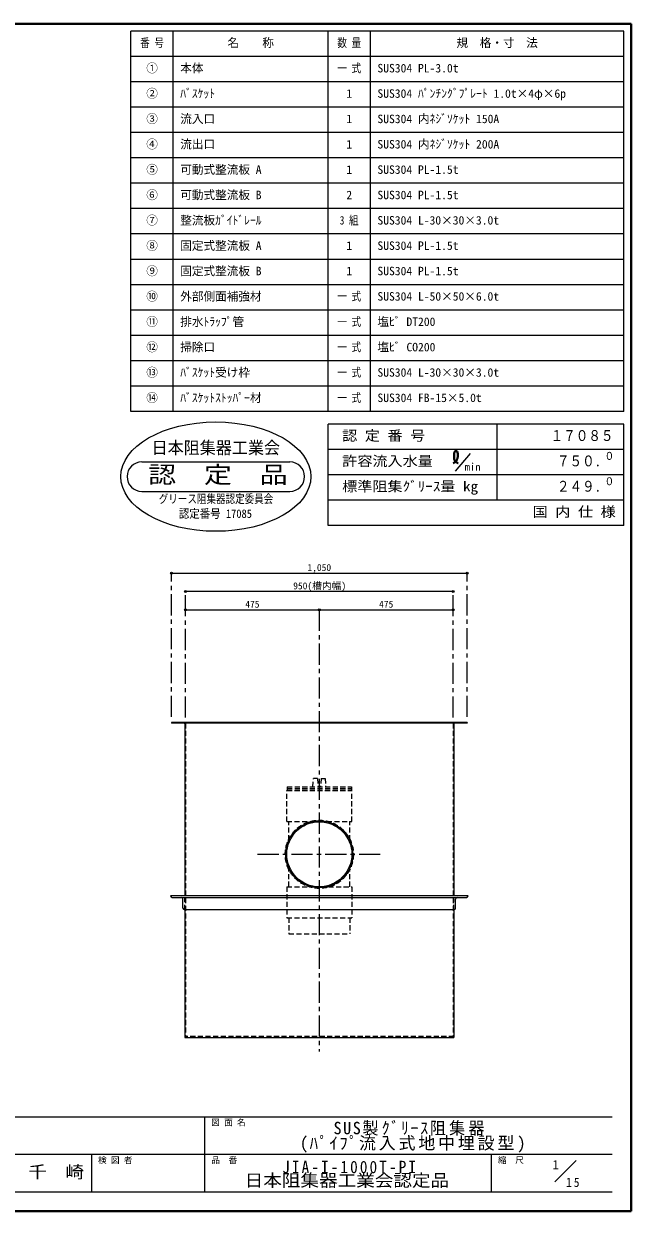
# Model space of a CAD drawing. Units: millimetres at full size, sheet at 1:15. Extents: x -3193 to 2882, y -2028 to 2187.
# Drawn here: x 725 to 2882, y -2028 to 2187 of the extents above; entities that cross this region are included whole.
import ezdxf
from ezdxf.enums import TextEntityAlignment as Align

# ---------------------------------------------------------------- set-up
doc = ezdxf.new("R2010")
doc.units = ezdxf.units.MM
doc.header["$LTSCALE"] = 15
doc.header["$PDMODE"] = 32
doc.header["$PDSIZE"] = 7.5
doc.linetypes.add('CHAIN1', pattern=[8, 5, -1, 1, -1])
doc.linetypes.add('DASHED1', pattern=[1.8, 1.2, -0.6])
doc.layers.add('0-0', color=7, linetype='Continuous', lineweight=18)
doc.styles.add('ＭＳ ゴシック', font='')
doc.styles.get('ＭＳ ゴシック').set_extended_font_data('MS Gothic')

msp = doc.modelspace()

# ---------------------------------------------------------------- linework, layer by layer
at = {"layer": '0-0', "color": 1, "lineweight": 40}
for p, q in [((2881.69, 2186.8), (-3193.31, 2186.8)), ((2881.69, -2028.2), (2881.69, 2186.8)), ((2881.69, -2028.2), (-3193.31, -2028.2))]:
    msp.add_line(p, q, dxfattribs=at)
at = {"layer": '0-0', "color": 3}
for p, q in [((2855.44, 2160.55), (1105.44, 2160.55)), ((1105.44, 810.55), (1105.44, 2160.55)), ((1255.44, 810.55), (1255.44, 2160.55)), ((1805.44, 810.55), (1805.44, 2160.55)), ((1955.44, 810.55), (1955.44, 2160.55)), ((2855.44, 810.55), (2855.44, 2160.55)), ((2855.44, 2070.55), (1105.44, 2070.55)), ((2855.44, 1980.55), (1105.44, 1980.55)), ((2855.44, 1890.55), (1105.44, 1890.55)), ((2855.44, 1800.55), (1105.44, 1800.55)), ((2855.44, 1710.55), (1105.44, 1710.55)), ((2855.44, 1620.55), (1105.44, 1620.55)), ((2855.44, 1530.55), (1105.44, 1530.55)), ((2855.44, 1440.55), (1105.44, 1440.55)), ((2855.44, 1350.55), (1105.44, 1350.55)), ((2855.44, 1260.55), (1105.44, 1260.55)), ((2855.44, 1170.55), (1105.44, 1170.55)), ((2855.44, 1080.55), (1105.44, 1080.55)), ((2855.44, 990.55), (1105.44, 990.55)), ((2855.44, 900.55), (1105.44, 900.55)), ((2855.44, 810.55), (1105.44, 810.55)), ((1805.44, 405.55), (1805.44, 765.55)), ((2855.44, 765.55), (1805.44, 765.55)), ((2405.44, 495.55), (2405.44, 765.55)), ((2855.44, 405.55), (2855.44, 765.55)), ((2855.44, 675.55), (1805.44, 675.55)), ((2855.44, 585.55), (1805.44, 585.55)), ((2855.44, 495.55), (1805.44, 495.55)), ((2855.44, 405.55), (1805.44, 405.55))]:
    msp.add_line(p, q, dxfattribs=at)
at = {"layer": '0-0'}
for p, q in [((2309.84, 661.08), (2256.81, 598.87)), ((1296.19, -297.7), (1296.19, -908.2)), ((2252.19, -297.7), (2252.19, -908.2)), ((1290.19, -952.2), (1290.19, -920.2)), ((2258.19, -952.2), (2258.19, -920.2)), ((1296.19, -958.2), (1296.19, -1411.2)), ((2252.19, -958.2), (1296.19, -958.2)), ((2252.19, -958.2), (2252.19, -1411.2)), ((1296.19, -1411.2), (2252.19, -1411.2)), ((2609.86, -1923.96), (2685.62, -1848.2))]:
    msp.add_line(p, q, dxfattribs=at)
at = {"layer": '0-0', "color": 5, "lineweight": 25}
for p, q in [((1144.19, 631.8), (1669.19, 631.8)), ((1144.19, 526.8), (1669.19, 526.8)), ((1249.19, -293.2), (1249.19, -296.2)), ((2299.19, -293.2), (1249.19, -293.2)), ((2299.19, -293.2), (2299.19, -296.2)), ((2299.19, -296.2), (1249.19, -296.2)), ((2302.19, -908.2), (1246.19, -908.2)), ((1252.19, -914.2), (2296.19, -914.2))]:
    msp.add_line(p, q, dxfattribs=at)
at = {"layer": '0-0', "color": 4, "lineweight": 9}
for p, q in [((1249.19, 236.8), (2299.19, 236.8)), ((2249.19, 171.8), (1299.19, 171.8)), ((1299.19, 106.8), (1774.19, 106.8)), ((1774.19, 106.8), (2249.19, 106.8))]:
    msp.add_line(p, q, dxfattribs=at)
at = {"layer": '0-0', "color": 4, "linetype": 'CHAIN1', "lineweight": 9}
for p, q in [((1249.19, -273.2), (1249.19, 236.8)), ((2299.19, -273.2), (2299.19, 236.8)), ((1299.19, -276.2), (1299.19, 171.8)), ((2249.19, -276.2), (2249.19, 171.8)), ((1774.19, 106.8), (1774.19, -1461.2)), ((1555.19, -761.2), (1993.19, -761.2))]:
    msp.add_line(p, q, dxfattribs=at)
at = {"layer": '0-0', "color": 4, "linetype": 'DASHED1', "lineweight": 9}
for p, q in [((1299.19, -296.2), (1299.19, -1408.2)), ((2249.19, -296.2), (2249.19, -1408.2)), ((1751.67, -521.7), (1753.22, -491.7)), ((1768.17, -491.7), (1753.22, -491.7)), ((1768.17, -491.7), (1769.72, -521.7)), ((1780.22, -491.7), (1778.67, -521.7)), ((1780.22, -491.7), (1795.17, -491.7)), ((1795.17, -491.7), (1796.72, -521.7)), ((1659.19, -535.2), (1889.19, -535.2)), ((1659.19, -645.2), (1659.19, -535.2)), ((1659.69, -521.7), (1659.69, -527.7)), ((1659.69, -521.7), (1888.69, -521.7)), ((1659.69, -527.7), (1888.69, -527.7)), ((1659.69, -528.7), (1659.69, -534.7)), ((1659.69, -534.7), (1888.69, -534.7)), ((1888.69, -521.7), (1888.69, -527.7)), ((1659.19, -645.2), (1747.64, -645.2)), ((1666.19, -711.23), (1666.19, -645.2)), ((1882.19, -711.23), (1882.19, -645.2)), ((1666.19, -876.2), (1666.19, -811.17)), ((1882.19, -876.2), (1882.19, -811.17)), ((1659.19, -876.2), (1659.19, -986.2)), ((1659.19, -876.2), (1741.78, -876.2)), ((1296.19, -958.2), (1296.19, -908.2)), ((2252.19, -958.2), (2252.19, -908.2)), ((1659.19, -986.2), (1889.19, -986.2)), ((1666.19, -986.2), (1666.19, -1043.2)), ((1882.19, -986.2), (1882.19, -1043.2)), ((1666.19, -1043.2), (1882.19, -1043.2)), ((2252.19, -1408.2), (1296.19, -1408.2))]:
    msp.add_line(p, q, dxfattribs=at)
at = {"layer": '0-0', "color": 6, "lineweight": 25}
for p, q in [((-3125.81, -1692.84), (2814.19, -1692.84)), ((1367.77, -1960.7), (1367.77, -1692.84)), ((2814.19, -1826.77), (-239.38, -1826.77)), ((965.98, -1960.7), (965.98, -1826.77)), ((2385.62, -1960.7), (2385.62, -1826.77)), ((2814.19, -1960.7), (-3125.81, -1960.7))]:
    msp.add_line(p, q, dxfattribs=at)
at = {"layer": '0-0', "color": 1, "lineweight": 40}
for points in [[(2248.84, 627.34), (2249.75, 627.66), (2251.31, 628.24), (2252.84, 628.85), (2254.31, 629.53), (2255.7, 630.3), (2257, 631.19), (2257.7, 631.77), (2258.29, 632.32), (2259.21, 633.36), (2260.06, 634.49), (2260.83, 635.69), (2261.53, 636.95), (2262.18, 638.26), (2262.54, 639.02), (2262.89, 639.81), (2263.46, 641.18), (2263.99, 642.56), (2264.45, 643.93), (2264.86, 645.31), (2265.2, 646.69), (2265.36, 647.49), (2265.51, 648.38), (2265.71, 649.93), (2265.82, 651.5), (2265.87, 653.11), (2265.86, 654.77), (2265.81, 656.51), (2265.76, 657.56), (2265.69, 659), (2265.48, 661.55), (2265.1, 664.04), (2264.45, 666.3), (2263.44, 668.2), (2262, 669.56), (2260.93, 670.05), (2260.53, 670.16), (2259.81, 670.27), (2259.06, 670.3), (2258.3, 670.24)], [(2258.3, 670.24), (2257.57, 670.08), (2256.87, 669.84), (2256.5, 669.65), (2255.94, 669.28), (2255.13, 668.48), (2254.49, 667.49), (2253.99, 666.37), (2253.63, 665.17), (2253.38, 663.93), (2253.27, 663.2), (2253.17, 662.25), (2253.09, 660.64), (2253.09, 659.06), (2253.14, 657.51), (2253.21, 655.97), (2253.26, 654.43), (2253.27, 653.53), (2253.24, 652.17), (2253.12, 649.79), (2252.97, 647.39), (2252.9, 645), (2252.99, 642.64), (2253.33, 640.33), (2253.67, 639.02), (2253.89, 638.4), (2254.33, 637.34), (2254.85, 636.32), (2255.45, 635.33), (2256.12, 634.38), (2256.85, 633.48), (2257.3, 632.98), (2257.64, 632.63), (2258.25, 632.04), (2258.89, 631.49), (2259.54, 630.97), (2260.22, 630.47), (2260.92, 630.01), (2261.33, 629.75), (2261.87, 629.44)], [(2261.87, 629.44), (2262.83, 628.93), (2263.8, 628.45), (2264.79, 628.01), (2265.79, 627.58), (2266.79, 627.17), (2267.38, 626.93)]]:
    msp.add_lwpolyline(points, dxfattribs=at)
at = {"layer": '0-0', "color": 4, "linetype": 'DASHED1', "lineweight": 9}
for points in [[(1659.69, -528.7), (1888.69, -528.7), (1888.69, -534.7)], [(1800.75, -645.2), (1889.19, -645.2), (1889.19, -535.2)], [(1806.61, -876.2), (1889.19, -876.2), (1889.19, -986.2)]]:
    msp.add_lwpolyline(points, dxfattribs=at)
msp.add_circle((1774.19, -761.2), 121, dxfattribs=at)
at = {"layer": '0-0', "color": 5, "lineweight": 25}
for radius in [119, 115.5]:
    msp.add_circle((1774.19, -761.2), radius, dxfattribs=at)
for centre, radius, start, end in [((1144.19, 579.3), 52.5, 90, 270), ((1669.19, 579.3), 52.5, 270, 90), ((1296.19, -296.2), 3, 76.32289, 90), ((1252.19, -908.2), 6, 180, 270), ((2296.19, -908.2), 6, 270, 0)]:
    msp.add_arc(centre, radius, start, end, dxfattribs=at)
at = {"layer": '0-0', "color": 4, "linetype": 'DASHED1', "lineweight": 9}
for centre, start, end in [((1296.19, -296.2), 0, 76.32289), ((2252.19, -296.2), 90, 180)]:
    msp.add_arc(centre, 3, start, end, dxfattribs=at)
at = {"layer": '0-0'}
for centre, radius, start, end in [((1294.69, -297.7), 1.5, 0, 90), ((2253.69, -297.7), 1.5, 90, 180), ((1284.19, -920.2), 6, 0, 90), ((2264.19, -920.2), 6, 90, 180), ((1296.19, -952.2), 6, 180, 270), ((2252.19, -952.2), 6, 270, 0)]:
    msp.add_arc(centre, radius, start, end, dxfattribs=at)
at = {"layer": '0-0', "color": 5, "lineweight": 25}
msp.add_ellipse((1406.69, 579.3), major_axis=(337.5, 0), ratio=0.575, dxfattribs=at)
at = {"layer": '0-0', "color": 1}
for p in [(1249.19, 236.8), (2299.19, 236.8), (1299.19, 171.8), (2249.19, 171.8), (1299.19, 106.8), (1774.19, 106.8), (2249.19, 106.8)]:
    msp.add_point(p, dxfattribs=at)

# ---------------------------------------------------------------- texts
at = {"layer": '0-0', "style": 'ＭＳ ゴシック'}
for s, height, width, p in [('番 号', 30.24, 0.8, (1138.26, 2094.92)), ('数 量', 30.24, 0.8, (1838.26, 2094.92)), ('一 式', 30.24, 0.8, (1838.26, 2004.92)), ('3 組', 30.24, 0.8, (1846.69, 1464.92)), ('一 式', 30.24, 0.8, (1838.26, 1194.92)), ('一 式', 30.24, 0.8, (1838.26, 1104.92)), ('一 式', 30.24, 0.8, (1838.26, 1014.92)), ('一 式', 30.24, 0.8, (1838.26, 924.92)), ('一 式', 30.24, 0.8, (1838.26, 834.92)), ('認 定 番 号', 35.74, 1.1, (1855.44, 696.17)), ('１７０８５', 38.49, 0.85, (2595.44, 694.3)), ('日本阻集器工業会', 43.99, 0.95, (1178.69, 646.8)), ('許容流入水量', 35.74, 1.1, (1855.44, 606.17)), ('７５０.', 38.49, 0.85, (2617.94, 604.3)), ('０', 27.49, 0.9, (2786.69, 630.55)), ('認\u3000定\u3000品', 60.48, 1.2, (1166.69, 538.05)), ('標準阻集ｸﾞﾘｰｽ量 ㎏', 35.74, 1.1, (1855.44, 516.17)), ('２４９.', 38.49, 0.85, (2617.94, 514.3)), ('０', 27.49, 0.9, (2786.69, 540.55)), ('グリース阻集器認定委員会', 30.24, 0.8, (1204.19, 476.17)), ('認定番号 17085', 30.24, 0.9, (1275.44, 423.67)), ('国 内 仕 様', 35.74, 1.1, (2531.69, 426.17)), ('千\u3000崎', 43.99, 1.1, (740.98, -1923.74)), ('日本阻集器工業会認定品', 43.99, 1.1, (1509.19, -1953.74))]:
    msp.add_text(s, height=height, dxfattribs=dict(at, width=width)).set_placement(p, align=Align.BOTTOM_LEFT)
for s, height, p in [('名\u3000\u3000称', 30.24, (1447.94, 2094.92)), ('規\u3000格・寸\u3000法', 30.24, (2261.07, 2094.92)), ('①', 30.24, (1159.82, 2004.92)), ('本体', 30.24, (1280.44, 2004.92)), ('SUS304 PL-3.0t', 30.24, (1980.44, 2004.92)), ('②', 30.24, (1159.82, 1914.92)), ('ﾊﾞｽｹｯﾄ', 30.24, (1280.44, 1914.92)), ('1', 30.24, (1870.13, 1914.92)), ('SUS304 ﾊﾟﾝﾁﾝｸﾞﾌﾟﾚｰﾄ 1.0t×4φ×6p', 30.24, (1980.44, 1914.92)), ('③', 30.24, (1159.82, 1824.92)), ('流入口', 30.24, (1280.44, 1824.92)), ('1', 30.24, (1870.13, 1824.92)), ('SUS304 内ﾈｼﾞｿｹｯﾄ 150A', 30.24, (1980.44, 1824.92)), ('④', 30.24, (1159.82, 1734.92)), ('流出口', 30.24, (1280.44, 1734.92)), ('1', 30.24, (1870.13, 1734.92)), ('SUS304 内ﾈｼﾞｿｹｯﾄ 200A', 30.24, (1980.44, 1734.92)), ('⑤', 30.24, (1159.82, 1644.92)), ('可動式整流板 A', 30.24, (1280.44, 1644.92)), ('1', 30.24, (1870.13, 1644.92)), ('SUS304 PL-1.5t', 30.24, (1980.44, 1644.92)), ('⑥', 30.24, (1159.82, 1554.92)), ('可動式整流板 B', 30.24, (1280.44, 1554.92)), ('2', 30.24, (1870.13, 1554.92)), ('SUS304 PL-1.5t', 30.24, (1980.44, 1554.92)), ('⑦', 30.24, (1159.82, 1464.92)), ('整流板ｶﾞｲﾄﾞﾚｰﾙ', 30.24, (1280.44, 1464.92)), ('SUS304 L-30×30×3.0t', 30.24, (1980.44, 1464.92)), ('⑧', 30.24, (1159.82, 1374.92)), ('固定式整流板 A', 30.24, (1280.44, 1374.92)), ('1', 30.24, (1870.13, 1374.92)), ('SUS304 PL-1.5t', 30.24, (1980.44, 1374.92)), ('⑨', 30.24, (1159.82, 1284.92)), ('固定式整流板 B', 30.24, (1280.44, 1284.92)), ('1', 30.24, (1870.13, 1284.92)), ('SUS304 PL-1.5t', 30.24, (1980.44, 1284.92)), ('⑩', 30.24, (1159.82, 1194.92)), ('外部側面補強材', 30.24, (1280.44, 1194.92)), ('SUS304 L-50×50×6.0t', 30.24, (1980.44, 1194.92)), ('⑪', 30.24, (1159.82, 1104.92)), ('排水ﾄﾗｯﾌﾟ管', 30.24, (1280.44, 1104.92)), ('塩ﾋﾞ DT200', 30.24, (1980.44, 1104.92)), ('⑫', 30.24, (1159.82, 1014.92)), ('掃除口', 30.24, (1280.44, 1014.92)), ('塩ﾋﾞ CO200', 30.24, (1980.44, 1014.92)), ('⑬', 30.24, (1159.82, 924.92)), ('ﾊﾞｽｹｯﾄ受け枠', 30.24, (1280.44, 924.92)), ('SUS304 L-30×30×3.0t', 30.24, (1980.44, 924.92)), ('⑭', 30.24, (1159.82, 834.92)), ('ﾊﾞｽｹｯﾄｽﾄｯﾊﾟｰ材', 30.24, (1280.44, 834.92)), ('SUS304 FB-15×5.0t', 30.24, (1980.44, 834.92)), ('1,050', 24.74, (1732.01, 236.8)), ('950(槽内幅)', 24.74, (1681.38, 171.8)), ('475', 24.74, (1511.38, 106.8)), ('475', 24.74, (1986.38, 106.8)), ('図 面 名', 21.99, (1390.27, -1730.34)), ('検 図 者', 21.99, (988.48, -1864.27)), ('品\u3000番', 21.99, (1390.27, -1864.27)), ('縮\u3000尺', 21.99, (2408.12, -1864.27)), ('1', 32.99, (2602.24, -1889.49))]:
    msp.add_text(s, height=height, dxfattribs=at).set_placement(p, align=Align.BOTTOM_LEFT)
at = {"layer": '0-0', "color": 4, "style": 'ＭＳ ゴシック'}
msp.add_text('min', height=27.49, dxfattribs=at).set_placement((2290.46, 591.74), align=Align.BOTTOM_LEFT)
at = {"layer": '0-0', "attachment_point": 7, "style": 'ＭＳ ゴシック'}
for s, insert, char_height in [('\\T1.2;\\W0.95;SUS製ｸﾞﾘｰｽ阻集器', (1824.73, -1759.81), 43.99), ('\\T1.17;(ﾊﾟｲﾌﾟ流入式地中埋設型)', (1704.73, -1819.81), 43.99), ('\\T1.28;\\W0.9;JIA-I-1000T-PI', (1642.32, -1893.74), 43.99), ('\\T1.36;\\W0.9;15', (2650.2, -1942.56), 32.99)]:
    msp.add_mtext(s, dxfattribs=dict(at, insert=insert, char_height=char_height))

doc.saveas('drawing.dxf')
